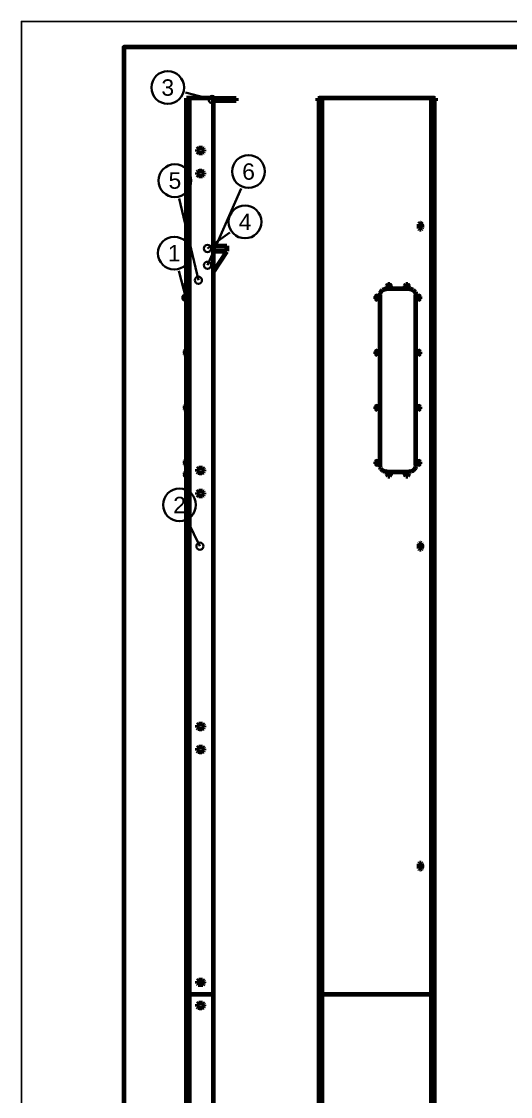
# Model space of a CAD drawing. Header units: millimetres. Extents: x 0 to 594, y 0 to 420.
# Drawn here: x 0 to 95.6, y 210 to 420 of the extents above; entities that cross this region are included whole.
import ezdxf
from ezdxf.enums import TextEntityAlignment as Align

# ---------------------------------------------------------------- set-up
doc = ezdxf.new("R2010")
doc.units = ezdxf.units.MM
doc.styles.add('GOST', font='Arial')

msp = doc.modelspace()

# ---------------------------------------------------------------- linework, layer by layer
at = {"color": 7, "lineweight": 35}
for p, q in [((32.08, 406.16), (37.29, 404.75)), ((42.95, 387.4), (36.37, 372.38)), ((30.82, 385.41), (34.59, 369.45)), ((40.77, 378.77), (36.37, 375.65)), ((30.79, 371.27), (32.16, 366.05)), ((32.5, 322.34), (34.89, 317.5))]:
    msp.add_line(p, q, dxfattribs=at)
at = {"color": 1, "lineweight": 70}
for p, q in [((32.28, 405), (32.27, 405)), ((32.27, 405), (32.27, 405)), ((32.27, 230), (32.27, 405)), ((32.3, 405), (32.28, 405)), ((32.33, 405), (32.3, 405)), ((32.36, 405), (32.33, 405)), ((32.4, 405), (32.36, 405)), ((32.44, 405), (32.4, 405)), ((32.49, 405), (32.44, 405)), ((32.55, 405), (32.49, 405)), ((32.61, 405), (32.55, 405)), ((32.67, 405), (32.61, 405)), ((32.73, 405), (32.67, 405)), ((32.8, 405), (32.73, 405)), ((32.87, 405), (32.8, 405)), ((37.52, 405), (32.87, 405)), ((32.87, 230), (32.87, 405)), ((37.52, 230), (37.52, 405)), ((37.52, 405), (37.57, 405)), ((37.57, 404.5), (37.52, 404.5)), ((37.57, 404.5), (37.57, 405)), ((37.57, 405), (37.57, 405)), ((37.57, 405), (37.57, 405)), ((37.57, 405), (37.58, 405)), ((37.58, 404.5), (37.57, 404.5)), ((37.57, 404.5), (37.57, 404.5)), ((37.57, 404.5), (37.57, 404.5)), ((37.58, 405), (37.59, 405)), ((37.59, 404.5), (37.58, 404.5)), ((37.59, 405), (37.61, 405)), ((37.61, 404.5), (37.59, 404.5)), ((37.61, 405), (37.62, 405)), ((37.62, 404.5), (37.61, 404.5)), ((37.62, 405), (37.64, 405)), ((37.64, 404.5), (37.62, 404.5)), ((37.64, 405), (37.66, 405)), ((37.66, 404.5), (37.64, 404.5)), ((37.66, 405), (37.68, 405)), ((37.68, 404.5), (37.66, 404.5)), ((37.68, 405), (37.71, 405)), ((37.71, 404.5), (37.68, 404.5)), ((37.71, 405), (37.73, 405)), ((37.73, 404.5), (37.71, 404.5)), ((37.73, 405), (37.76, 405)), ((37.76, 404.5), (37.73, 404.5)), ((37.76, 405), (37.79, 405)), ((37.79, 404.5), (37.76, 404.5)), ((37.79, 405), (37.82, 405)), ((37.82, 404.5), (37.79, 404.5)), ((37.82, 405), (39.47, 405)), ((37.82, 405), (37.82, 404.5)), ((39.47, 404.5), (37.82, 404.5)), ((39.47, 405), (39.75, 405)), ((39.47, 404.5), (39.47, 405)), ((39.75, 404.5), (39.47, 404.5)), ((39.75, 405), (40.02, 405)), ((40.02, 404.5), (39.75, 404.5)), ((40.02, 405), (40.29, 405)), ((40.29, 404.5), (40.02, 404.5)), ((40.29, 405), (40.55, 405)), ((40.55, 404.5), (40.29, 404.5)), ((40.55, 405), (40.8, 405)), ((40.8, 404.5), (40.55, 404.5)), ((40.8, 405), (41.03, 405)), ((41.03, 404.5), (40.8, 404.5)), ((41.03, 405), (41.24, 405)), ((41.24, 404.5), (41.03, 404.5)), ((41.24, 405), (41.42, 405)), ((41.42, 404.5), (41.24, 404.5)), ((41.42, 405), (41.58, 405)), ((41.58, 404.5), (41.42, 404.5)), ((41.58, 405), (41.72, 405)), ((41.72, 404.5), (41.58, 404.5)), ((41.72, 405), (41.83, 405)), ((41.83, 404.5), (41.72, 404.5)), ((41.83, 405), (41.9, 405)), ((41.9, 404.5), (41.83, 404.5)), ((41.9, 405), (41.95, 405)), ((41.95, 404.5), (41.9, 404.5)), ((41.95, 405), (41.97, 405)), ((41.97, 404.5), (41.95, 404.5)), ((41.97, 405), (41.97, 404.5)), ((57.97, 404.5), (57.97, 405)), ((57.97, 405), (57.97, 405)), ((57.97, 405), (57.97, 405)), ((57.97, 405), (57.98, 405)), ((57.97, 405), (57.97, 404.5)), ((57.98, 404.5), (57.97, 404.5)), ((57.97, 404.5), (57.97, 404.5)), ((57.97, 404.5), (57.97, 404.5)), ((57.98, 405), (57.99, 405)), ((57.99, 404.5), (57.98, 404.5)), ((57.99, 405), (58, 405)), ((58, 404.5), (57.99, 404.5)), ((58, 405), (58.02, 405)), ((58.02, 404.5), (58, 404.5)), ((58.02, 405), (58.03, 405)), ((58.03, 404.5), (58.02, 404.5)), ((58.03, 405), (58.05, 405)), ((58.05, 404.5), (58.03, 404.5)), ((58.05, 405), (58.07, 405)), ((58.07, 404.5), (58.05, 404.5)), ((58.07, 405), (58.09, 405)), ((58.09, 404.5), (58.07, 404.5)), ((58.09, 405), (58.12, 405)), ((58.12, 404.5), (58.09, 404.5)), ((58.12, 405), (58.14, 405)), ((58.14, 404.5), (58.12, 404.5)), ((58.14, 405), (58.17, 405)), ((58.17, 404.5), (58.14, 404.5)), ((58.17, 405), (58.19, 405)), ((58.19, 404.5), (58.17, 404.5)), ((58.2, 405), (58.19, 405)), ((58.19, 230), (58.19, 405)), ((58.21, 405), (58.2, 405)), ((58.23, 405), (58.21, 405)), ((58.25, 405), (58.23, 405)), ((58.28, 405), (58.25, 405)), ((58.32, 405), (58.28, 405)), ((58.37, 405), (58.32, 405)), ((58.42, 405), (58.37, 405)), ((58.47, 405), (58.42, 405)), ((58.53, 405), (58.47, 405)), ((58.59, 405), (58.53, 405)), ((58.66, 405), (58.59, 405)), ((58.73, 405), (58.66, 405)), ((58.79, 405), (58.73, 405)), ((80.14, 405), (58.79, 405)), ((58.79, 230), (58.79, 405)), ((80.21, 405), (80.14, 405)), ((80.14, 230), (80.14, 405)), ((80.28, 405), (80.21, 405)), ((80.34, 405), (80.28, 405)), ((80.4, 405), (80.34, 405)), ((80.46, 405), (80.4, 405)), ((80.52, 405), (80.46, 405)), ((80.57, 405), (80.52, 405)), ((80.61, 405), (80.57, 405)), ((80.65, 405), (80.61, 405)), ((80.68, 405), (80.65, 405)), ((80.71, 405), (80.68, 405)), ((80.73, 405), (80.71, 405)), ((80.74, 405), (80.73, 405)), ((80.74, 230), (80.74, 405)), ((80.74, 405), (80.74, 405)), ((80.74, 405), (80.77, 405)), ((80.77, 404.5), (80.74, 404.5)), ((80.77, 405), (80.79, 405)), ((80.79, 404.5), (80.77, 404.5)), ((80.79, 405), (80.82, 405)), ((80.82, 404.5), (80.79, 404.5)), ((80.82, 405), (80.84, 405)), ((80.84, 404.5), (80.82, 404.5)), ((80.84, 405), (80.86, 405)), ((80.86, 404.5), (80.84, 404.5)), ((80.86, 405), (80.88, 405)), ((80.88, 404.5), (80.86, 404.5)), ((80.88, 405), (80.9, 405)), ((80.9, 404.5), (80.88, 404.5)), ((80.9, 405), (80.92, 405)), ((80.92, 404.5), (80.9, 404.5)), ((80.92, 405), (80.93, 405)), ((80.93, 404.5), (80.92, 404.5)), ((80.93, 405), (80.95, 405)), ((80.95, 404.5), (80.93, 404.5)), ((80.95, 405), (80.96, 405)), ((80.96, 404.5), (80.95, 404.5)), ((80.96, 405), (80.96, 405)), ((80.96, 405), (80.97, 405)), ((80.97, 404.5), (80.96, 404.5)), ((80.96, 404.5), (80.96, 404.5)), ((80.97, 405), (80.97, 405)), ((80.97, 405), (80.97, 404.5)), ((80.97, 404.5), (80.97, 404.5)), ((34.33, 394.92), (34.32, 394.8)), ((34.32, 394.8), (34.33, 394.68)), ((34.38, 395.02), (34.33, 394.92)), ((34.45, 395.12), (34.38, 395.02)), ((34.54, 395.19), (34.45, 395.12)), ((34.65, 395.23), (34.54, 395.19)), ((34.77, 395.25), (34.65, 395.23)), ((35.27, 395.25), (34.77, 395.25)), ((35.38, 395.23), (35.27, 395.25)), ((35.49, 395.19), (35.38, 395.23)), ((35.59, 395.12), (35.49, 395.19)), ((35.66, 395.02), (35.59, 395.12)), ((35.7, 394.92), (35.66, 395.02)), ((35.72, 394.8), (35.7, 394.92)), ((35.7, 394.68), (35.72, 394.8)), ((34.33, 394.68), (34.38, 394.58)), ((34.38, 394.58), (34.45, 394.48)), ((34.45, 394.48), (34.54, 394.41)), ((34.54, 394.41), (34.65, 394.37)), ((34.65, 394.37), (34.77, 394.35)), ((34.77, 394.35), (35.27, 394.35)), ((35.27, 394.35), (35.38, 394.37)), ((35.38, 394.37), (35.49, 394.41)), ((35.49, 394.41), (35.59, 394.48)), ((35.59, 394.48), (35.66, 394.58)), ((35.66, 394.58), (35.7, 394.68)), ((34.45, 390.62), (34.38, 390.52)), ((34.54, 390.69), (34.45, 390.62)), ((34.65, 390.73), (34.54, 390.69)), ((34.77, 390.75), (34.65, 390.73)), ((35.27, 390.75), (34.77, 390.75)), ((35.38, 390.73), (35.27, 390.75)), ((35.49, 390.69), (35.38, 390.73)), ((35.59, 390.62), (35.49, 390.69)), ((35.66, 390.52), (35.59, 390.62)), ((34.33, 390.42), (34.32, 390.3)), ((34.32, 390.3), (34.33, 390.18)), ((34.38, 390.52), (34.33, 390.42)), ((34.33, 390.18), (34.38, 390.08)), ((34.38, 390.08), (34.45, 389.98)), ((34.45, 389.98), (34.54, 389.91)), ((34.54, 389.91), (34.65, 389.87)), ((34.65, 389.87), (34.77, 389.85)), ((34.77, 389.85), (35.27, 389.85)), ((35.27, 389.85), (35.38, 389.87)), ((35.38, 389.87), (35.49, 389.91)), ((35.49, 389.91), (35.59, 389.98)), ((35.59, 389.98), (35.66, 390.08)), ((35.7, 390.42), (35.66, 390.52)), ((35.66, 390.08), (35.7, 390.18)), ((35.72, 390.3), (35.7, 390.42)), ((35.7, 390.18), (35.72, 390.3)), ((77.67, 380.34), (77.66, 380.25)), ((77.66, 380.25), (77.66, 379.75)), ((77.71, 380.43), (77.67, 380.34)), ((77.77, 380.5), (77.71, 380.43)), ((77.85, 380.55), (77.77, 380.5)), ((77.94, 380.58), (77.85, 380.55)), ((78.04, 380.58), (77.94, 380.58)), ((78.13, 380.55), (78.04, 380.58)), ((78.21, 380.5), (78.13, 380.55)), ((78.27, 380.43), (78.21, 380.5)), ((78.31, 380.34), (78.27, 380.43)), ((78.33, 380.25), (78.31, 380.34)), ((78.33, 379.75), (78.33, 380.25)), ((77.66, 379.75), (77.67, 379.66)), ((77.67, 379.66), (77.71, 379.57)), ((77.71, 379.57), (77.77, 379.5)), ((77.77, 379.5), (77.85, 379.45)), ((77.85, 379.45), (77.94, 379.42)), ((77.94, 379.42), (78.04, 379.42)), ((78.04, 379.42), (78.13, 379.45)), ((78.13, 379.45), (78.21, 379.5)), ((78.21, 379.5), (78.27, 379.57)), ((78.27, 379.57), (78.31, 379.66)), ((78.31, 379.66), (78.33, 379.75)), ((37.52, 376.15), (37.62, 376.15)), ((37.62, 376.15), (37.9, 376.15)), ((37.62, 375.15), (37.62, 376.15)), ((37.9, 376.15), (38.17, 376.15)), ((38.17, 376.15), (38.44, 376.15)), ((38.44, 376.15), (38.7, 376.15)), ((38.7, 376.15), (38.95, 376.15)), ((38.95, 376.15), (39.18, 376.15)), ((39.18, 376.15), (39.39, 376.15)), ((39.39, 376.15), (39.57, 376.15)), ((39.57, 376.15), (39.73, 376.15)), ((39.73, 376.15), (39.87, 376.15)), ((39.87, 376.15), (39.98, 376.15)), ((39.98, 376.15), (40.05, 376.15)), ((40.05, 376.15), (40.1, 376.15)), ((40.1, 376.15), (40.12, 376.15)), ((40.12, 375.15), (40.12, 376.15)), ((40.12, 376.15), (40.12, 375.15)), ((37.62, 375.15), (37.52, 375.15)), ((37.52, 371.11), (40.12, 375.1)), ((40.12, 375.1), (37.52, 375.1)), ((37.9, 375.15), (37.62, 375.15)), ((38.17, 375.15), (37.9, 375.15)), ((38.44, 375.15), (38.17, 375.15)), ((38.7, 375.15), (38.44, 375.15)), ((38.95, 375.15), (38.7, 375.15)), ((39.18, 375.15), (38.95, 375.15)), ((39.39, 375.15), (39.18, 375.15)), ((39.57, 375.15), (39.39, 375.15)), ((39.73, 375.15), (39.57, 375.15)), ((39.87, 375.15), (39.73, 375.15)), ((39.98, 375.15), (39.87, 375.15)), ((40.05, 375.15), (39.98, 375.15)), ((40.1, 375.15), (40.05, 375.15)), ((40.12, 375.15), (40.1, 375.15)), ((32, 368.62), (32.02, 368.65)), ((32, 368.62), (32.02, 368.65)), ((32, 368.62), (32, 368.62)), ((32, 368.62), (32, 368.62)), ((32, 368.62), (32, 368.62)), ((32, 368.62), (32, 368.61)), ((32, 368.61), (32, 368.61)), ((32, 368.61), (32, 368.61)), ((32, 368.61), (32, 368.61)), ((32, 368.61), (32, 368.6)), ((32, 368.6), (32, 368.6)), ((32, 368.6), (32, 368.6)), ((32, 368.6), (32, 368.59)), ((32, 368.59), (32, 368.59)), ((32, 368.59), (32, 368.58)), ((32, 368.58), (32, 368.57)), ((32, 368.57), (32, 368.54)), ((32, 368.54), (32, 368.5)), ((32, 368.5), (32, 368.45)), ((32, 368.45), (32, 368.39)), ((32, 368.39), (32, 368.34)), ((32, 368.34), (32, 368.28)), ((32, 368.28), (32, 368.22)), ((32, 368.22), (32, 368.16)), ((32, 368.16), (32, 368.11)), ((32, 368.11), (32, 368.07)), ((32, 368.07), (32, 368.03)), ((32, 368.03), (32, 368)), ((32, 368), (32, 367.99)), ((32, 367.99), (32, 367.98)), ((32, 367.98), (32.02, 367.95)), ((32, 367.98), (32.02, 367.95)), ((32.03, 368.65), (32.02, 368.65)), ((32.02, 368.65), (32.03, 368.65)), ((32.03, 368.65), (32.02, 368.65)), ((32.02, 368.65), (32.03, 368.65)), ((32.02, 368.48), (32.03, 368.56)), ((32.03, 368.39), (32.02, 368.48)), ((32.02, 368.12), (32.03, 368.21)), ((32.03, 368.04), (32.02, 368.12)), ((32.03, 367.95), (32.02, 367.95)), ((32.02, 367.95), (32.03, 367.95)), ((32.03, 367.95), (32.02, 367.95)), ((32.02, 367.95), (32.03, 367.95)), ((32.05, 368.65), (32.03, 368.65)), ((32.03, 368.65), (32.05, 368.65)), ((32.05, 368.65), (32.03, 368.65)), ((32.03, 368.65), (32.05, 368.65)), ((32.03, 368.56), (32.05, 368.65)), ((32.05, 368.3), (32.03, 368.39)), ((32.03, 368.21), (32.05, 368.3)), ((32.05, 367.95), (32.03, 368.04)), ((32.05, 367.95), (32.03, 367.95)), ((32.03, 367.95), (32.05, 367.95)), ((32.05, 367.95), (32.03, 367.95)), ((32.03, 367.95), (32.05, 367.95)), ((32.05, 368.65), (32.27, 368.65)), ((32.05, 368.3), (32.27, 368.3)), ((32.05, 367.95), (32.27, 367.95)), ((70.46, 367.43), (70.61, 367.56)), ((70.61, 367.56), (70.78, 367.66)), ((70.78, 367.66), (70.96, 367.74)), ((70.96, 367.74), (71.15, 367.78)), ((71.15, 367.78), (71.34, 367.8)), ((75.84, 367.8), (71.34, 367.8)), ((71.64, 368.65), (71.44, 368.3)), ((71.44, 368.3), (71.64, 367.95)), ((71.53, 368.37), (71.57, 368.46)), ((71.53, 368.27), (71.53, 368.37)), ((71.55, 368.17), (71.53, 368.27)), ((71.61, 368.09), (71.55, 368.17)), ((71.57, 368.46), (71.63, 368.54)), ((71.68, 368.02), (71.61, 368.09)), ((71.63, 368.54), (71.71, 368.59)), ((72.04, 368.65), (71.64, 368.65)), ((71.64, 368.33), (71.67, 368.4)), ((71.65, 368.25), (71.64, 368.33)), ((71.64, 367.95), (72.04, 367.95)), ((71.68, 368.18), (71.65, 368.25)), ((71.67, 368.4), (71.72, 368.46)), ((71.74, 368.13), (71.68, 368.18)), ((71.78, 367.99), (71.68, 368.02)), ((71.71, 368.59), (71.81, 368.62)), ((71.72, 368.46), (71.79, 368.49)), ((71.82, 368.1), (71.74, 368.13)), ((71.88, 367.98), (71.78, 367.99)), ((71.79, 368.49), (71.87, 368.5)), ((71.81, 368.62), (71.91, 368.61)), ((71.89, 368.11), (71.82, 368.1)), ((71.87, 368.5), (71.94, 368.47)), ((71.97, 368.01), (71.88, 367.98)), ((71.96, 368.14), (71.89, 368.11)), ((71.91, 368.61), (72, 368.57)), ((71.94, 368.47), (72, 368.42)), ((72.02, 368.2), (71.96, 368.14)), ((72.05, 368.06), (71.97, 368.01)), ((72, 368.57), (72.08, 368.51)), ((72, 368.42), (72.04, 368.35)), ((72.04, 368.27), (72.02, 368.2)), ((72.25, 368.3), (72.04, 368.65)), ((72.04, 368.35), (72.04, 368.27)), ((72.04, 367.95), (72.25, 368.3)), ((72.12, 368.14), (72.05, 368.06)), ((72.08, 368.51), (72.13, 368.43)), ((72.15, 368.23), (72.12, 368.14)), ((72.13, 368.43), (72.16, 368.33)), ((72.16, 368.33), (72.15, 368.23)), ((75.14, 368.65), (74.94, 368.3)), ((74.94, 368.3), (75.14, 367.95)), ((75.03, 368.37), (75.07, 368.46)), ((75.03, 368.27), (75.03, 368.37)), ((75.05, 368.17), (75.03, 368.27)), ((75.11, 368.09), (75.05, 368.17)), ((75.07, 368.46), (75.13, 368.54)), ((75.18, 368.02), (75.11, 368.09)), ((75.13, 368.54), (75.21, 368.59)), ((75.54, 368.65), (75.14, 368.65)), ((75.14, 368.33), (75.17, 368.4)), ((75.15, 368.25), (75.14, 368.33)), ((75.14, 367.95), (75.54, 367.95)), ((75.18, 368.18), (75.15, 368.25)), ((75.17, 368.4), (75.22, 368.46)), ((75.24, 368.13), (75.18, 368.18)), ((75.28, 367.99), (75.18, 368.02)), ((75.21, 368.59), (75.31, 368.62)), ((75.22, 368.46), (75.29, 368.49)), ((75.32, 368.1), (75.24, 368.13)), ((75.38, 367.98), (75.28, 367.99)), ((75.29, 368.49), (75.37, 368.5)), ((75.31, 368.62), (75.41, 368.61)), ((75.39, 368.11), (75.32, 368.1)), ((75.37, 368.5), (75.44, 368.47)), ((75.47, 368.01), (75.38, 367.98)), ((75.46, 368.14), (75.39, 368.11)), ((75.41, 368.61), (75.5, 368.57)), ((75.44, 368.47), (75.5, 368.42)), ((75.52, 368.2), (75.46, 368.14)), ((75.55, 368.06), (75.47, 368.01)), ((75.5, 368.57), (75.58, 368.51)), ((75.5, 368.42), (75.54, 368.35)), ((75.54, 368.27), (75.52, 368.2)), ((75.75, 368.3), (75.54, 368.65)), ((75.54, 368.35), (75.54, 368.27)), ((75.54, 367.95), (75.75, 368.3)), ((75.62, 368.14), (75.55, 368.06)), ((75.58, 368.51), (75.63, 368.43)), ((75.65, 368.23), (75.62, 368.14)), ((75.63, 368.43), (75.66, 368.33)), ((75.66, 368.33), (75.65, 368.23)), ((75.84, 367.8), (76.04, 367.78)), ((76.04, 367.78), (76.23, 367.74)), ((76.23, 367.74), (76.41, 367.66)), ((76.41, 367.66), (76.58, 367.56)), ((76.58, 367.56), (76.73, 367.43)), ((32, 366.37), (32.05, 366.45)), ((32, 366.37), (32.05, 366.45)), ((32, 366.37), (32, 366.37)), ((32, 366.37), (32, 366.36)), ((32, 366.36), (32, 366.36)), ((32, 366.36), (32, 366.35)), ((32, 366.35), (32, 366.35)), ((32, 366.35), (32, 366.34)), ((32, 366.34), (32, 366.32)), ((32, 366.32), (32, 366.31)), ((32, 366.31), (32, 366.3)), ((32, 366.3), (32, 366.28)), ((32, 366.28), (32, 366.27)), ((32, 366.27), (32, 366.25)), ((32, 366.25), (32, 366.23)), ((32, 366.23), (32, 366.21)), ((32, 366.21), (32, 366.17)), ((32, 366.17), (32, 366.12)), ((32, 366.12), (32, 366.07)), ((32, 366.07), (32, 366.03)), ((32, 366.03), (32, 365.98)), ((32, 365.98), (32, 365.93)), ((32, 365.93), (32, 365.89)), ((32, 365.89), (32, 365.85)), ((32, 365.85), (32, 365.82)), ((32, 365.82), (32, 365.79)), ((32, 365.79), (32, 365.76)), ((32, 365.76), (32, 365.75)), ((32, 365.75), (32, 365.74)), ((32, 365.74), (32, 365.73)), ((32, 365.73), (32.05, 365.65)), ((32, 365.73), (32.05, 365.65)), ((32.02, 366.35), (32.03, 366.4)), ((32.03, 366.31), (32.02, 366.35)), ((32.02, 366.05), (32.03, 366.15)), ((32.03, 365.95), (32.02, 366.05)), ((32.02, 365.75), (32.03, 365.79)), ((32.03, 365.7), (32.02, 365.75)), ((32.03, 366.4), (32.05, 366.45)), ((32.05, 366.25), (32.03, 366.31)), ((32.03, 366.15), (32.05, 366.25)), ((32.05, 365.85), (32.03, 365.95)), ((32.03, 365.79), (32.05, 365.85)), ((32.05, 365.65), (32.03, 365.7)), ((32.05, 366.45), (32.27, 366.45)), ((32.05, 366.25), (32.27, 366.25)), ((32.05, 365.85), (32.27, 365.85)), ((32.05, 365.65), (32.27, 365.65)), ((69.59, 366.45), (69.24, 366.25)), ((69.24, 366.25), (69.24, 365.85)), ((69.24, 365.85), (69.59, 365.65)), ((69.28, 366.08), (69.3, 366.18)), ((69.28, 365.98), (69.28, 366.08)), ((69.32, 365.89), (69.28, 365.98)), ((69.3, 366.18), (69.36, 366.26)), ((69.38, 365.81), (69.32, 365.89)), ((69.36, 366.26), (69.43, 366.32)), ((69.46, 365.76), (69.38, 365.81)), ((69.39, 366.02), (69.4, 366.1)), ((69.42, 365.95), (69.39, 366.02)), ((69.4, 366.1), (69.43, 366.17)), ((69.47, 365.89), (69.42, 365.95)), ((69.43, 366.32), (69.53, 366.36)), ((69.43, 366.17), (69.49, 366.22)), ((69.56, 365.73), (69.46, 365.76)), ((69.54, 365.86), (69.47, 365.89)), ((69.49, 366.22), (69.57, 366.25)), ((69.53, 366.36), (69.63, 366.37)), ((69.62, 365.85), (69.54, 365.86)), ((69.66, 365.74), (69.56, 365.73)), ((69.57, 366.25), (69.64, 366.24)), ((69.94, 366.25), (69.59, 366.45)), ((69.59, 365.65), (69.94, 365.85)), ((69.69, 365.88), (69.62, 365.85)), ((69.63, 366.37), (69.72, 366.34)), ((69.64, 366.24), (69.71, 366.21)), ((69.75, 365.77), (69.66, 365.74)), ((69.75, 365.93), (69.69, 365.88)), ((69.71, 366.21), (69.77, 366.15)), ((69.72, 366.34), (69.8, 366.29)), ((69.79, 366), (69.75, 365.93)), ((69.83, 365.84), (69.75, 365.77)), ((69.77, 366.15), (69.79, 366.08)), ((69.79, 366.08), (69.79, 366)), ((69.8, 366.29), (69.87, 366.21)), ((69.88, 365.92), (69.83, 365.84)), ((69.87, 366.21), (69.9, 366.12)), ((69.91, 366.02), (69.88, 365.92)), ((69.9, 366.12), (69.91, 366.02)), ((69.94, 365.85), (69.94, 366.25)), ((70.09, 366.55), (70.11, 366.75)), ((70.09, 366.55), (70.09, 333.3)), ((70.11, 366.75), (70.15, 366.94)), ((70.15, 366.94), (70.23, 367.12)), ((70.23, 367.12), (70.33, 367.28)), ((70.33, 367.28), (70.46, 367.43)), ((76.73, 367.43), (76.85, 367.28)), ((76.85, 367.28), (76.96, 367.12)), ((76.96, 367.12), (77.03, 366.94)), ((77.03, 366.94), (77.08, 366.75)), ((77.08, 366.75), (77.09, 366.55)), ((77.09, 333.3), (77.09, 366.55)), ((77.59, 366.45), (77.24, 366.25)), ((77.24, 366.25), (77.24, 365.85)), ((77.24, 365.85), (77.59, 365.65)), ((77.28, 366.08), (77.3, 366.18)), ((77.28, 365.98), (77.28, 366.08)), ((77.32, 365.89), (77.28, 365.98)), ((77.3, 366.18), (77.36, 366.26)), ((77.38, 365.81), (77.32, 365.89)), ((77.36, 366.26), (77.43, 366.32)), ((77.46, 365.76), (77.38, 365.81)), ((77.39, 366.02), (77.4, 366.1)), ((77.42, 365.95), (77.39, 366.02)), ((77.4, 366.1), (77.43, 366.17)), ((77.47, 365.89), (77.42, 365.95)), ((77.43, 366.32), (77.53, 366.36)), ((77.43, 366.17), (77.49, 366.22)), ((77.56, 365.73), (77.46, 365.76)), ((77.54, 365.86), (77.47, 365.89)), ((77.49, 366.22), (77.57, 366.25)), ((77.53, 366.36), (77.63, 366.37)), ((77.62, 365.85), (77.54, 365.86)), ((77.66, 365.74), (77.56, 365.73)), ((77.57, 366.25), (77.64, 366.24)), ((77.94, 366.25), (77.59, 366.45)), ((77.59, 365.65), (77.94, 365.85)), ((77.69, 365.88), (77.62, 365.85)), ((77.63, 366.37), (77.72, 366.34)), ((77.64, 366.24), (77.71, 366.21)), ((77.75, 365.77), (77.66, 365.74)), ((77.75, 365.93), (77.69, 365.88)), ((77.71, 366.21), (77.77, 366.15)), ((77.72, 366.34), (77.8, 366.29)), ((77.79, 366), (77.75, 365.93)), ((77.83, 365.84), (77.75, 365.77)), ((77.77, 366.15), (77.79, 366.08)), ((77.79, 366.08), (77.79, 366)), ((77.8, 366.29), (77.87, 366.21)), ((77.88, 365.92), (77.83, 365.84)), ((77.87, 366.21), (77.9, 366.12)), ((77.91, 366.02), (77.88, 365.92)), ((77.9, 366.12), (77.91, 366.02)), ((77.94, 365.85), (77.94, 366.25)), ((32, 355.62), (32.05, 355.7)), ((32, 355.62), (32, 355.62)), ((32, 355.62), (32, 355.61)), ((32, 355.61), (32, 355.61)), ((32, 355.61), (32, 355.6)), ((32, 355.6), (32, 355.6)), ((32, 355.6), (32, 355.59)), ((32, 355.59), (32, 355.57)), ((32, 355.57), (32, 355.56)), ((32, 355.56), (32, 355.55)), ((32, 355.55), (32, 355.53)), ((32, 355.53), (32, 355.52)), ((32, 355.52), (32, 355.5)), ((32, 355.5), (32, 355.48)), ((32, 355.48), (32, 355.46)), ((32, 355.46), (32, 355.42)), ((32, 355.42), (32, 355.37)), ((32, 355.37), (32, 355.32)), ((32, 355.32), (32, 355.28)), ((32, 355.28), (32, 355.23)), ((32, 355.23), (32, 355.18)), ((32, 355.18), (32, 355.14)), ((32, 355.14), (32, 355.1)), ((32, 355.1), (32, 355.07)), ((32, 355.07), (32, 355.04)), ((32, 355.04), (32, 355.01)), ((32, 355.01), (32, 355)), ((32, 355), (32, 354.99)), ((32, 354.99), (32, 354.98)), ((32, 354.98), (32.05, 354.9)), ((32, 354.98), (32.05, 354.9)), ((32.02, 355.6), (32.03, 355.65)), ((32.03, 355.56), (32.02, 355.6)), ((32.02, 355.3), (32.03, 355.4)), ((32.03, 355.2), (32.02, 355.3)), ((32.02, 355), (32.03, 355.04)), ((32.03, 354.95), (32.02, 355)), ((32.03, 355.65), (32.05, 355.7)), ((32.05, 355.5), (32.03, 355.56)), ((32.03, 355.4), (32.05, 355.5)), ((32.05, 355.1), (32.03, 355.2)), ((32.03, 355.04), (32.05, 355.1)), ((32.05, 354.9), (32.03, 354.95)), ((32.05, 355.7), (32.27, 355.7)), ((32.05, 355.5), (32.27, 355.5)), ((32.05, 355.1), (32.27, 355.1)), ((69.59, 355.7), (69.24, 355.5)), ((69.24, 355.5), (69.24, 355.1)), ((69.24, 355.1), (69.59, 354.9)), ((69.28, 355.33), (69.3, 355.43)), ((69.28, 355.23), (69.28, 355.33)), ((69.32, 355.14), (69.28, 355.23)), ((69.3, 355.43), (69.36, 355.51)), ((69.38, 355.06), (69.32, 355.14)), ((69.36, 355.51), (69.43, 355.57)), ((69.46, 355.01), (69.38, 355.06)), ((69.39, 355.27), (69.4, 355.35)), ((69.42, 355.2), (69.39, 355.27)), ((69.4, 355.35), (69.43, 355.42)), ((69.47, 355.14), (69.42, 355.2)), ((69.43, 355.57), (69.53, 355.61)), ((69.43, 355.42), (69.49, 355.47)), ((69.56, 354.98), (69.46, 355.01)), ((69.54, 355.11), (69.47, 355.14)), ((69.49, 355.47), (69.57, 355.5)), ((69.53, 355.61), (69.63, 355.62)), ((69.62, 355.1), (69.54, 355.11)), ((69.66, 354.99), (69.56, 354.98)), ((69.57, 355.5), (69.64, 355.49)), ((69.94, 355.5), (69.59, 355.7)), ((69.59, 354.9), (69.94, 355.1)), ((69.69, 355.13), (69.62, 355.1)), ((69.63, 355.62), (69.72, 355.59)), ((69.64, 355.49), (69.71, 355.46)), ((69.75, 355.02), (69.66, 354.99)), ((69.75, 355.18), (69.69, 355.13)), ((69.71, 355.46), (69.77, 355.4)), ((69.72, 355.59), (69.8, 355.54)), ((69.79, 355.25), (69.75, 355.18)), ((69.83, 355.09), (69.75, 355.02)), ((69.77, 355.4), (69.79, 355.33)), ((69.79, 355.33), (69.79, 355.25)), ((69.8, 355.54), (69.87, 355.46)), ((69.88, 355.17), (69.83, 355.09)), ((69.87, 355.46), (69.9, 355.37)), ((69.91, 355.27), (69.88, 355.17)), ((69.9, 355.37), (69.91, 355.27)), ((69.94, 355.1), (69.94, 355.5)), ((77.59, 355.7), (77.24, 355.5)), ((77.24, 355.5), (77.24, 355.1)), ((77.24, 355.1), (77.59, 354.9)), ((77.28, 355.33), (77.3, 355.43)), ((77.28, 355.23), (77.28, 355.33)), ((77.32, 355.14), (77.28, 355.23)), ((77.3, 355.43), (77.36, 355.51)), ((77.38, 355.06), (77.32, 355.14)), ((77.36, 355.51), (77.43, 355.57)), ((77.46, 355.01), (77.38, 355.06)), ((77.39, 355.27), (77.4, 355.35)), ((77.42, 355.2), (77.39, 355.27)), ((77.4, 355.35), (77.43, 355.42)), ((77.47, 355.14), (77.42, 355.2)), ((77.43, 355.57), (77.53, 355.61)), ((77.43, 355.42), (77.49, 355.47)), ((77.56, 354.98), (77.46, 355.01)), ((77.54, 355.11), (77.47, 355.14)), ((77.49, 355.47), (77.57, 355.5)), ((77.53, 355.61), (77.63, 355.62)), ((77.62, 355.1), (77.54, 355.11)), ((77.66, 354.99), (77.56, 354.98)), ((77.57, 355.5), (77.64, 355.49)), ((77.94, 355.5), (77.59, 355.7)), ((77.59, 354.9), (77.94, 355.1)), ((77.69, 355.13), (77.62, 355.1)), ((77.63, 355.62), (77.72, 355.59)), ((77.64, 355.49), (77.71, 355.46)), ((77.75, 355.02), (77.66, 354.99)), ((77.75, 355.18), (77.69, 355.13)), ((77.71, 355.46), (77.77, 355.4)), ((77.72, 355.59), (77.8, 355.54)), ((77.79, 355.25), (77.75, 355.18)), ((77.83, 355.09), (77.75, 355.02)), ((77.77, 355.4), (77.79, 355.33)), ((77.79, 355.33), (77.79, 355.25)), ((77.8, 355.54), (77.87, 355.46)), ((77.88, 355.17), (77.83, 355.09)), ((77.87, 355.46), (77.9, 355.37)), ((77.91, 355.27), (77.88, 355.17)), ((77.9, 355.37), (77.91, 355.27)), ((77.94, 355.1), (77.94, 355.5)), ((32.05, 354.9), (32.27, 354.9)), ((32, 344.87), (32.05, 344.95)), ((32, 344.87), (32, 344.87)), ((32, 344.87), (32, 344.86)), ((32, 344.86), (32, 344.86)), ((32, 344.86), (32, 344.85)), ((32, 344.85), (32, 344.85)), ((32, 344.85), (32, 344.84)), ((32, 344.84), (32, 344.82)), ((32, 344.82), (32, 344.81)), ((32, 344.81), (32, 344.8)), ((32, 344.8), (32, 344.78)), ((32, 344.78), (32, 344.77)), ((32, 344.77), (32, 344.75)), ((32, 344.75), (32, 344.73)), ((32, 344.73), (32, 344.71)), ((32, 344.71), (32, 344.67)), ((32, 344.67), (32, 344.62)), ((32, 344.62), (32, 344.57)), ((32, 344.57), (32, 344.53)), ((32, 344.53), (32, 344.48)), ((32, 344.48), (32, 344.43)), ((32, 344.43), (32, 344.39)), ((32.02, 344.85), (32.03, 344.9)), ((32.03, 344.81), (32.02, 344.85)), ((32.02, 344.55), (32.03, 344.65)), ((32.03, 344.45), (32.02, 344.55)), ((32.03, 344.9), (32.05, 344.95)), ((32.05, 344.75), (32.03, 344.81)), ((32.03, 344.65), (32.05, 344.75)), ((32.05, 344.35), (32.03, 344.45)), ((32.05, 344.95), (32.27, 344.95)), ((32.05, 344.75), (32.27, 344.75)), ((69.59, 344.95), (69.24, 344.75)), ((69.24, 344.75), (69.24, 344.35)), ((69.28, 344.58), (69.3, 344.68)), ((69.28, 344.48), (69.28, 344.58)), ((69.32, 344.39), (69.28, 344.48)), ((69.3, 344.68), (69.36, 344.76)), ((69.36, 344.76), (69.43, 344.82)), ((69.39, 344.52), (69.4, 344.6)), ((69.42, 344.45), (69.39, 344.52)), ((69.4, 344.6), (69.43, 344.67)), ((69.47, 344.39), (69.42, 344.45)), ((69.43, 344.82), (69.53, 344.86)), ((69.43, 344.67), (69.49, 344.72)), ((69.49, 344.72), (69.57, 344.75)), ((69.53, 344.86), (69.63, 344.87)), ((69.57, 344.75), (69.64, 344.74)), ((69.94, 344.75), (69.59, 344.95)), ((69.63, 344.87), (69.72, 344.84)), ((69.64, 344.74), (69.71, 344.71)), ((69.75, 344.43), (69.69, 344.38)), ((69.71, 344.71), (69.77, 344.65)), ((69.72, 344.84), (69.8, 344.79)), ((69.79, 344.5), (69.75, 344.43)), ((69.77, 344.65), (69.79, 344.58)), ((69.79, 344.58), (69.79, 344.5)), ((69.8, 344.79), (69.87, 344.71)), ((69.88, 344.42), (69.83, 344.34)), ((69.87, 344.71), (69.9, 344.62)), ((69.91, 344.52), (69.88, 344.42)), ((69.9, 344.62), (69.91, 344.52)), ((69.94, 344.35), (69.94, 344.75)), ((77.59, 344.95), (77.24, 344.75)), ((77.24, 344.75), (77.24, 344.35)), ((77.28, 344.58), (77.3, 344.68)), ((77.28, 344.48), (77.28, 344.58)), ((77.32, 344.39), (77.28, 344.48)), ((77.3, 344.68), (77.36, 344.76)), ((77.36, 344.76), (77.43, 344.82)), ((77.39, 344.52), (77.4, 344.6)), ((77.42, 344.45), (77.39, 344.52)), ((77.4, 344.6), (77.43, 344.67)), ((77.47, 344.39), (77.42, 344.45)), ((77.43, 344.82), (77.53, 344.86)), ((77.43, 344.67), (77.49, 344.72)), ((77.49, 344.72), (77.57, 344.75)), ((77.53, 344.86), (77.63, 344.87)), ((77.57, 344.75), (77.64, 344.74)), ((77.94, 344.75), (77.59, 344.95)), ((77.63, 344.87), (77.72, 344.84)), ((77.64, 344.74), (77.71, 344.71)), ((77.75, 344.43), (77.69, 344.38)), ((77.71, 344.71), (77.77, 344.65)), ((77.72, 344.84), (77.8, 344.79)), ((77.79, 344.5), (77.75, 344.43)), ((77.77, 344.65), (77.79, 344.58)), ((77.79, 344.58), (77.79, 344.5)), ((77.8, 344.79), (77.87, 344.71)), ((77.88, 344.42), (77.83, 344.34)), ((77.87, 344.71), (77.9, 344.62)), ((77.91, 344.52), (77.88, 344.42)), ((77.9, 344.62), (77.91, 344.52)), ((77.94, 344.35), (77.94, 344.75)), ((32, 344.39), (32, 344.35)), ((32, 344.35), (32, 344.32)), ((32, 344.32), (32, 344.29)), ((32, 344.29), (32, 344.26)), ((32, 344.26), (32, 344.25)), ((32, 344.25), (32, 344.24)), ((32, 344.24), (32, 344.23)), ((32, 344.23), (32.05, 344.15)), ((32.02, 344.25), (32.03, 344.29)), ((32.03, 344.2), (32.02, 344.25)), ((32.03, 344.29), (32.05, 344.35)), ((32.05, 344.15), (32.03, 344.2)), ((32.05, 344.35), (32.27, 344.35)), ((32.05, 344.15), (32.27, 344.15)), ((69.24, 344.35), (69.59, 344.15)), ((69.38, 344.31), (69.32, 344.39)), ((69.46, 344.26), (69.38, 344.31)), ((69.56, 344.23), (69.46, 344.26)), ((69.54, 344.36), (69.47, 344.39)), ((69.62, 344.35), (69.54, 344.36)), ((69.66, 344.24), (69.56, 344.23)), ((69.59, 344.15), (69.94, 344.35)), ((69.69, 344.38), (69.62, 344.35)), ((69.75, 344.27), (69.66, 344.24)), ((69.83, 344.34), (69.75, 344.27)), ((77.24, 344.35), (77.59, 344.15)), ((77.38, 344.31), (77.32, 344.39)), ((77.46, 344.26), (77.38, 344.31)), ((77.56, 344.23), (77.46, 344.26)), ((77.54, 344.36), (77.47, 344.39)), ((77.62, 344.35), (77.54, 344.36)), ((77.66, 344.24), (77.56, 344.23)), ((77.59, 344.15), (77.94, 344.35)), ((77.69, 344.38), (77.62, 344.35)), ((77.75, 344.27), (77.66, 344.24)), ((77.83, 344.34), (77.75, 344.27)), ((32, 334.12), (32.05, 334.2)), ((32, 334.12), (32, 334.12)), ((32, 334.12), (32, 334.11)), ((32, 334.11), (32, 334.11)), ((32, 334.11), (32, 334.1)), ((32, 334.1), (32, 334.1)), ((32, 334.1), (32, 334.09)), ((32, 334.09), (32, 334.07)), ((32, 334.07), (32, 334.06)), ((32, 334.06), (32, 334.05)), ((32, 334.05), (32, 334.03)), ((32, 334.03), (32, 334.02)), ((32, 334.02), (32, 334)), ((32, 334), (32, 333.98)), ((32, 333.98), (32, 333.96)), ((32, 333.96), (32, 333.92)), ((32, 333.92), (32, 333.87)), ((32.02, 334.1), (32.03, 334.15)), ((32.03, 334.06), (32.02, 334.1)), ((32.03, 334.15), (32.05, 334.2)), ((32.05, 334), (32.03, 334.06)), ((32.03, 333.9), (32.05, 334)), ((32.05, 334.2), (32.27, 334.2)), ((32.05, 334), (32.27, 334)), ((69.59, 334.2), (69.24, 334)), ((69.24, 334), (69.24, 333.6)), ((69.28, 333.83), (69.3, 333.93)), ((69.3, 333.93), (69.36, 334.01)), ((69.36, 334.01), (69.43, 334.07)), ((69.4, 333.85), (69.43, 333.92)), ((69.43, 334.07), (69.53, 334.11)), ((69.43, 333.92), (69.49, 333.97)), ((69.49, 333.97), (69.57, 334)), ((69.53, 334.11), (69.63, 334.12)), ((69.57, 334), (69.64, 333.99)), ((69.94, 334), (69.59, 334.2)), ((69.63, 334.12), (69.72, 334.09)), ((69.64, 333.99), (69.71, 333.96)), ((69.71, 333.96), (69.77, 333.9)), ((69.72, 334.09), (69.8, 334.04)), ((69.8, 334.04), (69.87, 333.96)), ((69.87, 333.96), (69.9, 333.87)), ((69.94, 333.6), (69.94, 334)), ((77.59, 334.2), (77.24, 334)), ((77.24, 334), (77.24, 333.6)), ((77.28, 333.83), (77.3, 333.93)), ((77.3, 333.93), (77.36, 334.01)), ((77.36, 334.01), (77.43, 334.07)), ((77.4, 333.85), (77.43, 333.92)), ((77.43, 334.07), (77.53, 334.11)), ((77.43, 333.92), (77.49, 333.97)), ((77.49, 333.97), (77.57, 334)), ((77.53, 334.11), (77.63, 334.12)), ((77.57, 334), (77.64, 333.99)), ((77.94, 334), (77.59, 334.2)), ((77.63, 334.12), (77.72, 334.09)), ((77.64, 333.99), (77.71, 333.96)), ((77.71, 333.96), (77.77, 333.9)), ((77.72, 334.09), (77.8, 334.04)), ((77.8, 334.04), (77.87, 333.96)), ((77.87, 333.96), (77.9, 333.87)), ((77.94, 333.6), (77.94, 334)), ((32, 333.87), (32, 333.82)), ((32, 333.82), (32, 333.78)), ((32, 333.78), (32, 333.73)), ((32, 333.73), (32, 333.68)), ((32, 333.68), (32, 333.64)), ((32, 333.64), (32, 333.6)), ((32, 333.6), (32, 333.57)), ((32, 333.57), (32, 333.54)), ((32, 333.54), (32, 333.51)), ((32, 333.51), (32, 333.5)), ((32, 333.5), (32, 333.49)), ((32, 333.49), (32, 333.48)), ((32, 333.48), (32.05, 333.4)), ((32, 331.87), (32.02, 331.9)), ((32, 331.87), (32, 331.87)), ((32, 331.87), (32, 331.87)), ((32, 331.87), (32, 331.87)), ((32, 331.87), (32, 331.86)), ((32, 331.86), (32, 331.86)), ((32, 331.86), (32, 331.86)), ((32, 331.86), (32, 331.86)), ((32, 331.86), (32, 331.85)), ((32, 331.85), (32, 331.85)), ((32, 331.85), (32, 331.85)), ((32, 331.85), (32, 331.84)), ((32, 331.84), (32, 331.84)), ((32, 331.84), (32, 331.83)), ((32, 331.83), (32, 331.82)), ((32, 331.82), (32, 331.79)), ((32.02, 333.8), (32.03, 333.9)), ((32.03, 333.7), (32.02, 333.8)), ((32.02, 333.5), (32.03, 333.54)), ((32.03, 333.45), (32.02, 333.5)), ((32.03, 331.9), (32.02, 331.9)), ((32.02, 331.9), (32.03, 331.9)), ((32.03, 331.9), (32.02, 331.9)), ((32.02, 331.9), (32.03, 331.9)), ((32.02, 331.73), (32.03, 331.81)), ((32.05, 333.6), (32.03, 333.7)), ((32.03, 333.54), (32.05, 333.6)), ((32.05, 333.4), (32.03, 333.45)), ((32.05, 331.9), (32.03, 331.9)), ((32.03, 331.9), (32.05, 331.9)), ((32.05, 331.9), (32.03, 331.9)), ((32.03, 331.9), (32.05, 331.9)), ((32.03, 331.81), (32.05, 331.9)), ((32.05, 333.6), (32.27, 333.6)), ((32.05, 333.4), (32.27, 333.4)), ((32.05, 331.9), (32.27, 331.9)), ((34.33, 332.42), (34.32, 332.3)), ((34.32, 332.3), (34.33, 332.18)), ((34.38, 332.52), (34.33, 332.42)), ((34.33, 332.18), (34.38, 332.07)), ((34.45, 332.62), (34.38, 332.52)), ((34.38, 332.07), (34.45, 331.98)), ((34.54, 332.69), (34.45, 332.62)), ((34.45, 331.98), (34.54, 331.91)), ((34.65, 332.73), (34.54, 332.69)), ((34.54, 331.91), (34.65, 331.87)), ((34.77, 332.75), (34.65, 332.73)), ((34.65, 331.87), (34.77, 331.85)), ((35.27, 332.75), (34.77, 332.75)), ((34.77, 331.85), (35.27, 331.85)), ((35.38, 332.73), (35.27, 332.75)), ((35.27, 331.85), (35.38, 331.87)), ((35.49, 332.69), (35.38, 332.73)), ((35.38, 331.87), (35.49, 331.91)), ((35.59, 332.62), (35.49, 332.69)), ((35.49, 331.91), (35.59, 331.98)), ((35.66, 332.52), (35.59, 332.62)), ((35.59, 331.98), (35.66, 332.07)), ((35.7, 332.42), (35.66, 332.52)), ((35.66, 332.07), (35.7, 332.18)), ((35.72, 332.3), (35.7, 332.42)), ((35.7, 332.18), (35.72, 332.3)), ((69.24, 333.6), (69.59, 333.4)), ((69.28, 333.73), (69.28, 333.83)), ((69.32, 333.64), (69.28, 333.73)), ((69.38, 333.56), (69.32, 333.64)), ((69.46, 333.51), (69.38, 333.56)), ((69.39, 333.77), (69.4, 333.85)), ((69.42, 333.7), (69.39, 333.77)), ((69.47, 333.64), (69.42, 333.7)), ((69.56, 333.48), (69.46, 333.51)), ((69.54, 333.61), (69.47, 333.64)), ((69.62, 333.6), (69.54, 333.61)), ((69.66, 333.49), (69.56, 333.48)), ((69.59, 333.4), (69.94, 333.6)), ((69.69, 333.63), (69.62, 333.6)), ((69.75, 333.52), (69.66, 333.49)), ((69.75, 333.68), (69.69, 333.63)), ((69.79, 333.75), (69.75, 333.68)), ((69.83, 333.59), (69.75, 333.52)), ((69.77, 333.9), (69.79, 333.83)), ((69.79, 333.83), (69.79, 333.75)), ((69.88, 333.67), (69.83, 333.59)), ((69.91, 333.77), (69.88, 333.67)), ((69.9, 333.87), (69.91, 333.77)), ((70.11, 333.1), (70.09, 333.3)), ((70.15, 332.91), (70.11, 333.1)), ((70.23, 332.73), (70.15, 332.91)), ((70.33, 332.57), (70.23, 332.73)), ((70.46, 332.42), (70.33, 332.57)), ((70.61, 332.29), (70.46, 332.42)), ((70.78, 332.19), (70.61, 332.29)), ((70.96, 332.11), (70.78, 332.19)), ((71.15, 332.07), (70.96, 332.11)), ((71.34, 332.05), (71.15, 332.07)), ((71.34, 332.05), (75.84, 332.05)), ((71.64, 331.9), (71.44, 331.55)), ((71.63, 331.79), (71.71, 331.84)), ((72.04, 331.9), (71.64, 331.9)), ((71.71, 331.84), (71.81, 331.87)), ((71.81, 331.87), (71.91, 331.86)), ((71.91, 331.86), (72, 331.82)), ((72, 331.82), (72.08, 331.76)), ((72.25, 331.55), (72.04, 331.9)), ((75.14, 331.9), (74.94, 331.55)), ((75.13, 331.79), (75.21, 331.84)), ((75.54, 331.9), (75.14, 331.9)), ((75.21, 331.84), (75.31, 331.87)), ((75.31, 331.87), (75.41, 331.86)), ((75.41, 331.86), (75.5, 331.82)), ((75.5, 331.82), (75.58, 331.76)), ((75.75, 331.55), (75.54, 331.9)), ((76.04, 332.07), (75.84, 332.05)), ((76.23, 332.11), (76.04, 332.07)), ((76.41, 332.19), (76.23, 332.11)), ((76.58, 332.29), (76.41, 332.19)), ((76.73, 332.42), (76.58, 332.29)), ((76.85, 332.57), (76.73, 332.42)), ((76.96, 332.73), (76.85, 332.57)), ((77.03, 332.91), (76.96, 332.73)), ((77.08, 333.1), (77.03, 332.91)), ((77.09, 333.3), (77.08, 333.1)), ((77.24, 333.6), (77.59, 333.4)), ((77.28, 333.73), (77.28, 333.83)), ((77.32, 333.64), (77.28, 333.73)), ((77.38, 333.56), (77.32, 333.64)), ((77.46, 333.51), (77.38, 333.56)), ((77.39, 333.77), (77.4, 333.85)), ((77.42, 333.7), (77.39, 333.77)), ((77.47, 333.64), (77.42, 333.7)), ((77.56, 333.48), (77.46, 333.51)), ((77.54, 333.61), (77.47, 333.64)), ((77.62, 333.6), (77.54, 333.61)), ((77.66, 333.49), (77.56, 333.48)), ((77.59, 333.4), (77.94, 333.6)), ((77.69, 333.63), (77.62, 333.6)), ((77.75, 333.52), (77.66, 333.49)), ((77.75, 333.68), (77.69, 333.63)), ((77.79, 333.75), (77.75, 333.68)), ((77.83, 333.59), (77.75, 333.52)), ((77.77, 333.9), (77.79, 333.83)), ((77.79, 333.83), (77.79, 333.75)), ((77.88, 333.67), (77.83, 333.59)), ((77.91, 333.77), (77.88, 333.67)), ((77.9, 333.87), (77.91, 333.77)), ((32, 331.79), (32, 331.75)), ((32, 331.75), (32, 331.7)), ((32, 331.7), (32, 331.64)), ((32, 331.64), (32, 331.59)), ((32, 331.59), (32, 331.53)), ((32, 331.53), (32, 331.47)), ((32, 331.47), (32, 331.41)), ((32, 331.41), (32, 331.36)), ((32, 331.36), (32, 331.32)), ((32, 331.32), (32, 331.28)), ((32, 331.28), (32, 331.25)), ((32, 331.25), (32, 331.24)), ((32, 331.24), (32, 331.23)), ((32, 331.23), (32.02, 331.2)), ((32.03, 331.64), (32.02, 331.73)), ((32.02, 331.38), (32.03, 331.46)), ((32.03, 331.29), (32.02, 331.38)), ((32.03, 331.2), (32.02, 331.2)), ((32.02, 331.2), (32.03, 331.2)), ((32.03, 331.2), (32.02, 331.2)), ((32.02, 331.2), (32.03, 331.2)), ((32.05, 331.55), (32.03, 331.64)), ((32.03, 331.46), (32.05, 331.55)), ((32.05, 331.2), (32.03, 331.29)), ((32.05, 331.2), (32.03, 331.2)), ((32.03, 331.2), (32.05, 331.2)), ((32.05, 331.2), (32.03, 331.2)), ((32.03, 331.2), (32.05, 331.2)), ((32.05, 331.55), (32.27, 331.55)), ((32.05, 331.2), (32.27, 331.2)), ((71.44, 331.55), (71.64, 331.2)), ((71.53, 331.62), (71.57, 331.71)), ((71.53, 331.52), (71.53, 331.62)), ((71.55, 331.42), (71.53, 331.52)), ((71.61, 331.34), (71.55, 331.42)), ((71.57, 331.71), (71.63, 331.79)), ((71.68, 331.27), (71.61, 331.34)), ((71.64, 331.58), (71.67, 331.65)), ((71.65, 331.5), (71.64, 331.58)), ((71.64, 331.2), (72.04, 331.2)), ((71.68, 331.43), (71.65, 331.5)), ((71.67, 331.65), (71.72, 331.71)), ((71.74, 331.38), (71.68, 331.43)), ((71.78, 331.24), (71.68, 331.27)), ((71.72, 331.71), (71.79, 331.74)), ((71.82, 331.35), (71.74, 331.38)), ((71.88, 331.23), (71.78, 331.24)), ((71.79, 331.74), (71.87, 331.75)), ((71.89, 331.36), (71.82, 331.35)), ((71.87, 331.75), (71.94, 331.72)), ((71.97, 331.26), (71.88, 331.23)), ((71.96, 331.39), (71.89, 331.36)), ((71.94, 331.72), (72, 331.67)), ((72.02, 331.45), (71.96, 331.39)), ((72.05, 331.31), (71.97, 331.26)), ((72, 331.67), (72.04, 331.6)), ((72.04, 331.52), (72.02, 331.45)), ((72.04, 331.6), (72.04, 331.52)), ((72.04, 331.2), (72.25, 331.55)), ((72.12, 331.39), (72.05, 331.31)), ((72.08, 331.76), (72.13, 331.68)), ((72.15, 331.48), (72.12, 331.39)), ((72.13, 331.68), (72.16, 331.58)), ((72.16, 331.58), (72.15, 331.48)), ((74.94, 331.55), (75.14, 331.2)), ((75.03, 331.62), (75.07, 331.71)), ((75.03, 331.52), (75.03, 331.62)), ((75.05, 331.42), (75.03, 331.52)), ((75.11, 331.34), (75.05, 331.42)), ((75.07, 331.71), (75.13, 331.79)), ((75.18, 331.27), (75.11, 331.34)), ((75.14, 331.58), (75.17, 331.65)), ((75.15, 331.5), (75.14, 331.58)), ((75.14, 331.2), (75.54, 331.2)), ((75.18, 331.43), (75.15, 331.5)), ((75.17, 331.65), (75.22, 331.71)), ((75.24, 331.38), (75.18, 331.43)), ((75.28, 331.24), (75.18, 331.27)), ((75.22, 331.71), (75.29, 331.74)), ((75.32, 331.35), (75.24, 331.38)), ((75.38, 331.23), (75.28, 331.24)), ((75.29, 331.74), (75.37, 331.75)), ((75.39, 331.36), (75.32, 331.35)), ((75.37, 331.75), (75.44, 331.72)), ((75.47, 331.26), (75.38, 331.23)), ((75.46, 331.39), (75.39, 331.36)), ((75.44, 331.72), (75.5, 331.67)), ((75.52, 331.45), (75.46, 331.39)), ((75.55, 331.31), (75.47, 331.26)), ((75.5, 331.67), (75.54, 331.6)), ((75.54, 331.52), (75.52, 331.45)), ((75.54, 331.6), (75.54, 331.52)), ((75.54, 331.2), (75.75, 331.55)), ((75.62, 331.39), (75.55, 331.31)), ((75.58, 331.76), (75.63, 331.68)), ((75.65, 331.48), (75.62, 331.39)), ((75.63, 331.68), (75.66, 331.58)), ((75.66, 331.58), (75.65, 331.48)), ((34.33, 327.92), (34.32, 327.8)), ((34.32, 327.8), (34.33, 327.68)), ((34.38, 328.02), (34.33, 327.92)), ((34.33, 327.68), (34.38, 327.57)), ((34.45, 328.12), (34.38, 328.02)), ((34.54, 328.19), (34.45, 328.12)), ((34.65, 328.23), (34.54, 328.19)), ((34.77, 328.25), (34.65, 328.23)), ((35.27, 328.25), (34.77, 328.25)), ((35.38, 328.23), (35.27, 328.25)), ((35.49, 328.19), (35.38, 328.23)), ((35.59, 328.12), (35.49, 328.19)), ((35.66, 328.02), (35.59, 328.12)), ((35.7, 327.92), (35.66, 328.02)), ((35.66, 327.57), (35.7, 327.68)), ((35.72, 327.8), (35.7, 327.92)), ((35.7, 327.68), (35.72, 327.8)), ((34.38, 327.57), (34.45, 327.48)), ((34.45, 327.48), (34.54, 327.41)), ((34.54, 327.41), (34.65, 327.37)), ((34.65, 327.37), (34.77, 327.35)), ((34.77, 327.35), (35.27, 327.35)), ((35.27, 327.35), (35.38, 327.37)), ((35.38, 327.37), (35.49, 327.41)), ((35.49, 327.41), (35.59, 327.48)), ((35.59, 327.48), (35.66, 327.57)), ((77.67, 317.84), (77.66, 317.75)), ((77.66, 317.75), (77.66, 317.25)), ((77.66, 317.25), (77.67, 317.16)), ((77.71, 317.93), (77.67, 317.84)), ((77.67, 317.16), (77.71, 317.07)), ((77.77, 318), (77.71, 317.93)), ((77.85, 318.05), (77.77, 318)), ((77.94, 318.08), (77.85, 318.05)), ((78.04, 318.08), (77.94, 318.08)), ((78.13, 318.05), (78.04, 318.08)), ((78.21, 318), (78.13, 318.05)), ((78.27, 317.93), (78.21, 318)), ((78.31, 317.84), (78.27, 317.93)), ((78.27, 317.07), (78.31, 317.16)), ((78.33, 317.75), (78.31, 317.84)), ((78.31, 317.16), (78.33, 317.25)), ((78.33, 317.25), (78.33, 317.75)), ((77.71, 317.07), (77.77, 317)), ((77.77, 317), (77.85, 316.95)), ((77.85, 316.95), (77.94, 316.92)), ((77.94, 316.92), (78.04, 316.92)), ((78.04, 316.92), (78.13, 316.95)), ((78.13, 316.95), (78.21, 317)), ((78.21, 317), (78.27, 317.07)), ((34.33, 282.42), (34.32, 282.3)), ((34.32, 282.3), (34.33, 282.18)), ((34.38, 282.52), (34.33, 282.42)), ((34.33, 282.18), (34.38, 282.07)), ((34.45, 282.62), (34.38, 282.52)), ((34.38, 282.07), (34.45, 281.98)), ((34.54, 282.69), (34.45, 282.62)), ((34.45, 281.98), (34.54, 281.91)), ((34.65, 282.73), (34.54, 282.69)), ((34.54, 281.91), (34.65, 281.87)), ((34.77, 282.75), (34.65, 282.73)), ((34.65, 281.87), (34.77, 281.85)), ((35.27, 282.75), (34.77, 282.75)), ((34.77, 281.85), (35.27, 281.85)), ((35.38, 282.73), (35.27, 282.75)), ((35.27, 281.85), (35.38, 281.87)), ((35.49, 282.69), (35.38, 282.73)), ((35.38, 281.87), (35.49, 281.91)), ((35.59, 282.62), (35.49, 282.69)), ((35.49, 281.91), (35.59, 281.98)), ((35.66, 282.52), (35.59, 282.62)), ((35.59, 281.98), (35.66, 282.07)), ((35.7, 282.42), (35.66, 282.52)), ((35.66, 282.07), (35.7, 282.18)), ((35.72, 282.3), (35.7, 282.42)), ((35.7, 282.18), (35.72, 282.3)), ((34.33, 277.92), (34.32, 277.8)), ((34.32, 277.8), (34.33, 277.68)), ((34.38, 278.02), (34.33, 277.92)), ((34.33, 277.68), (34.38, 277.57)), ((34.45, 278.12), (34.38, 278.02)), ((34.38, 277.57), (34.45, 277.48)), ((34.54, 278.19), (34.45, 278.12)), ((34.45, 277.48), (34.54, 277.41)), ((34.65, 278.23), (34.54, 278.19)), ((34.54, 277.41), (34.65, 277.37)), ((34.77, 278.25), (34.65, 278.23)), ((34.65, 277.37), (34.77, 277.35)), ((35.27, 278.25), (34.77, 278.25)), ((34.77, 277.35), (35.27, 277.35)), ((35.38, 278.23), (35.27, 278.25)), ((35.27, 277.35), (35.38, 277.37)), ((35.49, 278.19), (35.38, 278.23)), ((35.38, 277.37), (35.49, 277.41)), ((35.59, 278.12), (35.49, 278.19)), ((35.49, 277.41), (35.59, 277.48)), ((35.66, 278.02), (35.59, 278.12)), ((35.59, 277.48), (35.66, 277.57)), ((35.7, 277.92), (35.66, 278.02)), ((35.66, 277.57), (35.7, 277.68)), ((35.72, 277.8), (35.7, 277.92)), ((35.7, 277.68), (35.72, 277.8)), ((77.67, 255.34), (77.66, 255.25)), ((77.66, 255.25), (77.66, 254.75)), ((77.66, 254.75), (77.67, 254.66)), ((77.71, 255.43), (77.67, 255.34)), ((77.67, 254.66), (77.71, 254.57)), ((77.77, 255.5), (77.71, 255.43)), ((77.71, 254.57), (77.77, 254.5)), ((77.85, 255.55), (77.77, 255.5)), ((77.77, 254.5), (77.85, 254.45)), ((77.94, 255.58), (77.85, 255.55)), ((77.85, 254.45), (77.94, 254.42)), ((78.04, 255.58), (77.94, 255.58)), ((77.94, 254.42), (78.04, 254.42)), ((78.13, 255.55), (78.04, 255.58)), ((78.04, 254.42), (78.13, 254.45)), ((78.21, 255.5), (78.13, 255.55)), ((78.13, 254.45), (78.21, 254.5)), ((78.27, 255.43), (78.21, 255.5)), ((78.21, 254.5), (78.27, 254.57)), ((78.31, 255.34), (78.27, 255.43)), ((78.27, 254.57), (78.31, 254.66)), ((78.33, 255.25), (78.31, 255.34)), ((78.31, 254.66), (78.33, 254.75)), ((78.33, 254.75), (78.33, 255.25)), ((34.33, 232.42), (34.32, 232.3)), ((34.32, 232.3), (34.33, 232.18)), ((34.38, 232.52), (34.33, 232.42)), ((34.33, 232.18), (34.38, 232.07)), ((34.45, 232.62), (34.38, 232.52)), ((34.38, 232.07), (34.45, 231.98)), ((34.54, 232.69), (34.45, 232.62)), ((34.45, 231.98), (34.54, 231.91)), ((34.65, 232.73), (34.54, 232.69)), ((34.54, 231.91), (34.65, 231.87)), ((34.77, 232.75), (34.65, 232.73)), ((34.65, 231.87), (34.77, 231.85)), ((35.27, 232.75), (34.77, 232.75)), ((34.77, 231.85), (35.27, 231.85)), ((35.38, 232.73), (35.27, 232.75)), ((35.27, 231.85), (35.38, 231.87)), ((35.49, 232.69), (35.38, 232.73)), ((35.38, 231.87), (35.49, 231.91)), ((35.59, 232.62), (35.49, 232.69)), ((35.49, 231.91), (35.59, 231.98)), ((35.66, 232.52), (35.59, 232.62)), ((35.59, 231.98), (35.66, 232.07)), ((35.7, 232.42), (35.66, 232.52)), ((35.66, 232.07), (35.7, 232.18)), ((35.72, 232.3), (35.7, 232.42)), ((35.7, 232.18), (35.72, 232.3)), ((32.27, 230), (32.27, 230)), ((32.27, 230), (32.28, 230)), ((32.27, 230), (32.27, 230)), ((32.27, 230), (32.28, 230)), ((32.27, 124.75), (32.27, 230)), ((32.28, 230), (32.3, 230)), ((32.28, 230), (32.3, 230)), ((32.3, 230), (32.33, 230)), ((32.3, 230), (32.33, 230)), ((32.33, 230), (32.36, 230)), ((32.33, 230), (32.36, 230)), ((32.36, 230), (32.4, 230)), ((32.36, 230), (32.4, 230)), ((32.4, 230), (32.44, 230)), ((32.4, 230), (32.44, 230)), ((32.44, 230), (32.49, 230)), ((32.44, 230), (32.49, 230)), ((32.49, 230), (32.55, 230)), ((32.49, 230), (32.55, 230)), ((32.55, 230), (32.61, 230)), ((32.55, 230), (32.61, 230)), ((32.61, 230), (32.67, 230)), ((32.61, 230), (32.67, 230)), ((32.67, 230), (32.73, 230)), ((32.67, 230), (32.73, 230)), ((32.73, 230), (32.8, 230)), ((32.73, 230), (32.8, 230)), ((32.8, 230), (32.87, 230)), ((32.8, 230), (32.87, 230)), ((32.87, 230), (37.52, 230)), ((32.87, 230), (37.52, 230)), ((32.87, 124.75), (32.87, 230)), ((37.52, 124.75), (37.52, 230)), ((58.19, 230), (58.2, 230)), ((58.19, 230), (58.2, 230)), ((58.19, 124.75), (58.19, 230)), ((58.2, 230), (58.21, 230)), ((58.2, 230), (58.21, 230)), ((58.21, 230), (58.23, 230)), ((58.21, 230), (58.23, 230)), ((58.23, 230), (58.25, 230)), ((58.23, 230), (58.25, 230)), ((58.25, 230), (58.28, 230)), ((58.25, 230), (58.28, 230)), ((58.28, 230), (58.32, 230)), ((58.28, 230), (58.32, 230)), ((58.32, 230), (58.37, 230)), ((58.32, 230), (58.37, 230)), ((58.37, 230), (58.42, 230)), ((58.37, 230), (58.42, 230)), ((58.42, 230), (58.47, 230)), ((58.42, 230), (58.47, 230)), ((58.47, 230), (58.53, 230)), ((58.47, 230), (58.53, 230)), ((58.53, 230), (58.59, 230)), ((58.53, 230), (58.59, 230)), ((58.59, 230), (58.66, 230)), ((58.59, 230), (58.66, 230)), ((58.66, 230), (58.73, 230)), ((58.66, 230), (58.73, 230)), ((58.73, 230), (58.79, 230)), ((58.73, 230), (58.79, 230)), ((58.79, 230), (80.14, 230)), ((58.79, 230), (80.14, 230)), ((58.79, 124.75), (58.79, 230)), ((80.14, 230), (80.21, 230)), ((80.14, 230), (80.21, 230)), ((80.14, 124.75), (80.14, 230)), ((80.21, 230), (80.28, 230)), ((80.21, 230), (80.28, 230)), ((80.28, 230), (80.34, 230)), ((80.28, 230), (80.34, 230)), ((80.34, 230), (80.4, 230)), ((80.34, 230), (80.4, 230)), ((80.4, 230), (80.46, 230)), ((80.4, 230), (80.46, 230)), ((80.46, 230), (80.52, 230)), ((80.46, 230), (80.52, 230)), ((80.52, 230), (80.57, 230)), ((80.52, 230), (80.57, 230)), ((80.57, 230), (80.61, 230)), ((80.57, 230), (80.61, 230)), ((80.61, 230), (80.65, 230)), ((80.61, 230), (80.65, 230)), ((80.65, 230), (80.68, 230)), ((80.65, 230), (80.68, 230)), ((80.68, 230), (80.71, 230)), ((80.68, 230), (80.71, 230)), ((80.71, 230), (80.73, 230)), ((80.71, 230), (80.73, 230)), ((80.73, 230), (80.74, 230)), ((80.73, 230), (80.74, 230)), ((80.74, 230), (80.74, 230)), ((80.74, 230), (80.74, 230)), ((80.74, 124.75), (80.74, 230)), ((34.33, 227.92), (34.32, 227.8)), ((34.32, 227.8), (34.33, 227.68)), ((34.38, 228.02), (34.33, 227.92)), ((34.33, 227.68), (34.38, 227.57)), ((34.45, 228.12), (34.38, 228.02)), ((34.38, 227.57), (34.45, 227.48)), ((34.54, 228.19), (34.45, 228.12)), ((34.45, 227.48), (34.54, 227.41)), ((34.65, 228.23), (34.54, 228.19)), ((34.54, 227.41), (34.65, 227.37)), ((34.77, 228.25), (34.65, 228.23)), ((34.65, 227.37), (34.77, 227.35)), ((35.27, 228.25), (34.77, 228.25)), ((34.77, 227.35), (35.27, 227.35)), ((35.38, 228.23), (35.27, 228.25)), ((35.27, 227.35), (35.38, 227.37)), ((35.49, 228.19), (35.38, 228.23)), ((35.38, 227.37), (35.49, 227.41)), ((35.59, 228.12), (35.49, 228.19)), ((35.49, 227.41), (35.59, 227.48)), ((35.66, 228.02), (35.59, 228.12)), ((35.59, 227.48), (35.66, 227.57)), ((35.7, 227.92), (35.66, 228.02)), ((35.66, 227.57), (35.7, 227.68)), ((35.72, 227.8), (35.7, 227.92)), ((35.7, 227.68), (35.72, 227.8))]:
    msp.add_line(p, q, dxfattribs=at)
at = {"color": 7, "lineweight": 25}
msp.add_lwpolyline([(0, 0), (594, 0), (594, 420), (0, 420)], close=True, dxfattribs=at)
at = {"color": 7, "lineweight": 70}
msp.add_lwpolyline([(20, 5), (589, 5), (589, 415), (20, 415)], close=True, dxfattribs=at)
at = {"color": 7, "lineweight": 35}
for centre, radius in [((28.6, 407.1), 3.2), ((37.29, 404.75), 0.7), ((44.4, 390.69), 3.2), ((29.99, 388.91), 3.2), ((43.71, 380.85), 3.2), ((29.87, 374.75), 3.2), ((36.37, 375.65), 0.7), ((36.37, 372.38), 0.7), ((34.59, 369.45), 0.7), ((32.16, 366.05), 0.7), ((30.91, 325.57), 3.2), ((34.89, 317.5), 0.7)]:
    msp.add_circle(centre, radius, dxfattribs=at)

# ---------------------------------------------------------------- texts
at = {"color": 7, "style": 'GOST'}
for s, p in [('3', (28.6, 407.1)), ('6', (44.4, 390.69)), ('5', (29.99, 388.91)), ('4', (43.71, 380.85)), ('1', (29.87, 374.75)), ('2', (30.91, 325.57))]:
    msp.add_text(s, height=3.2, dxfattribs=at).set_placement(p, align=Align.MIDDLE)

doc.saveas('drawing.dxf')
